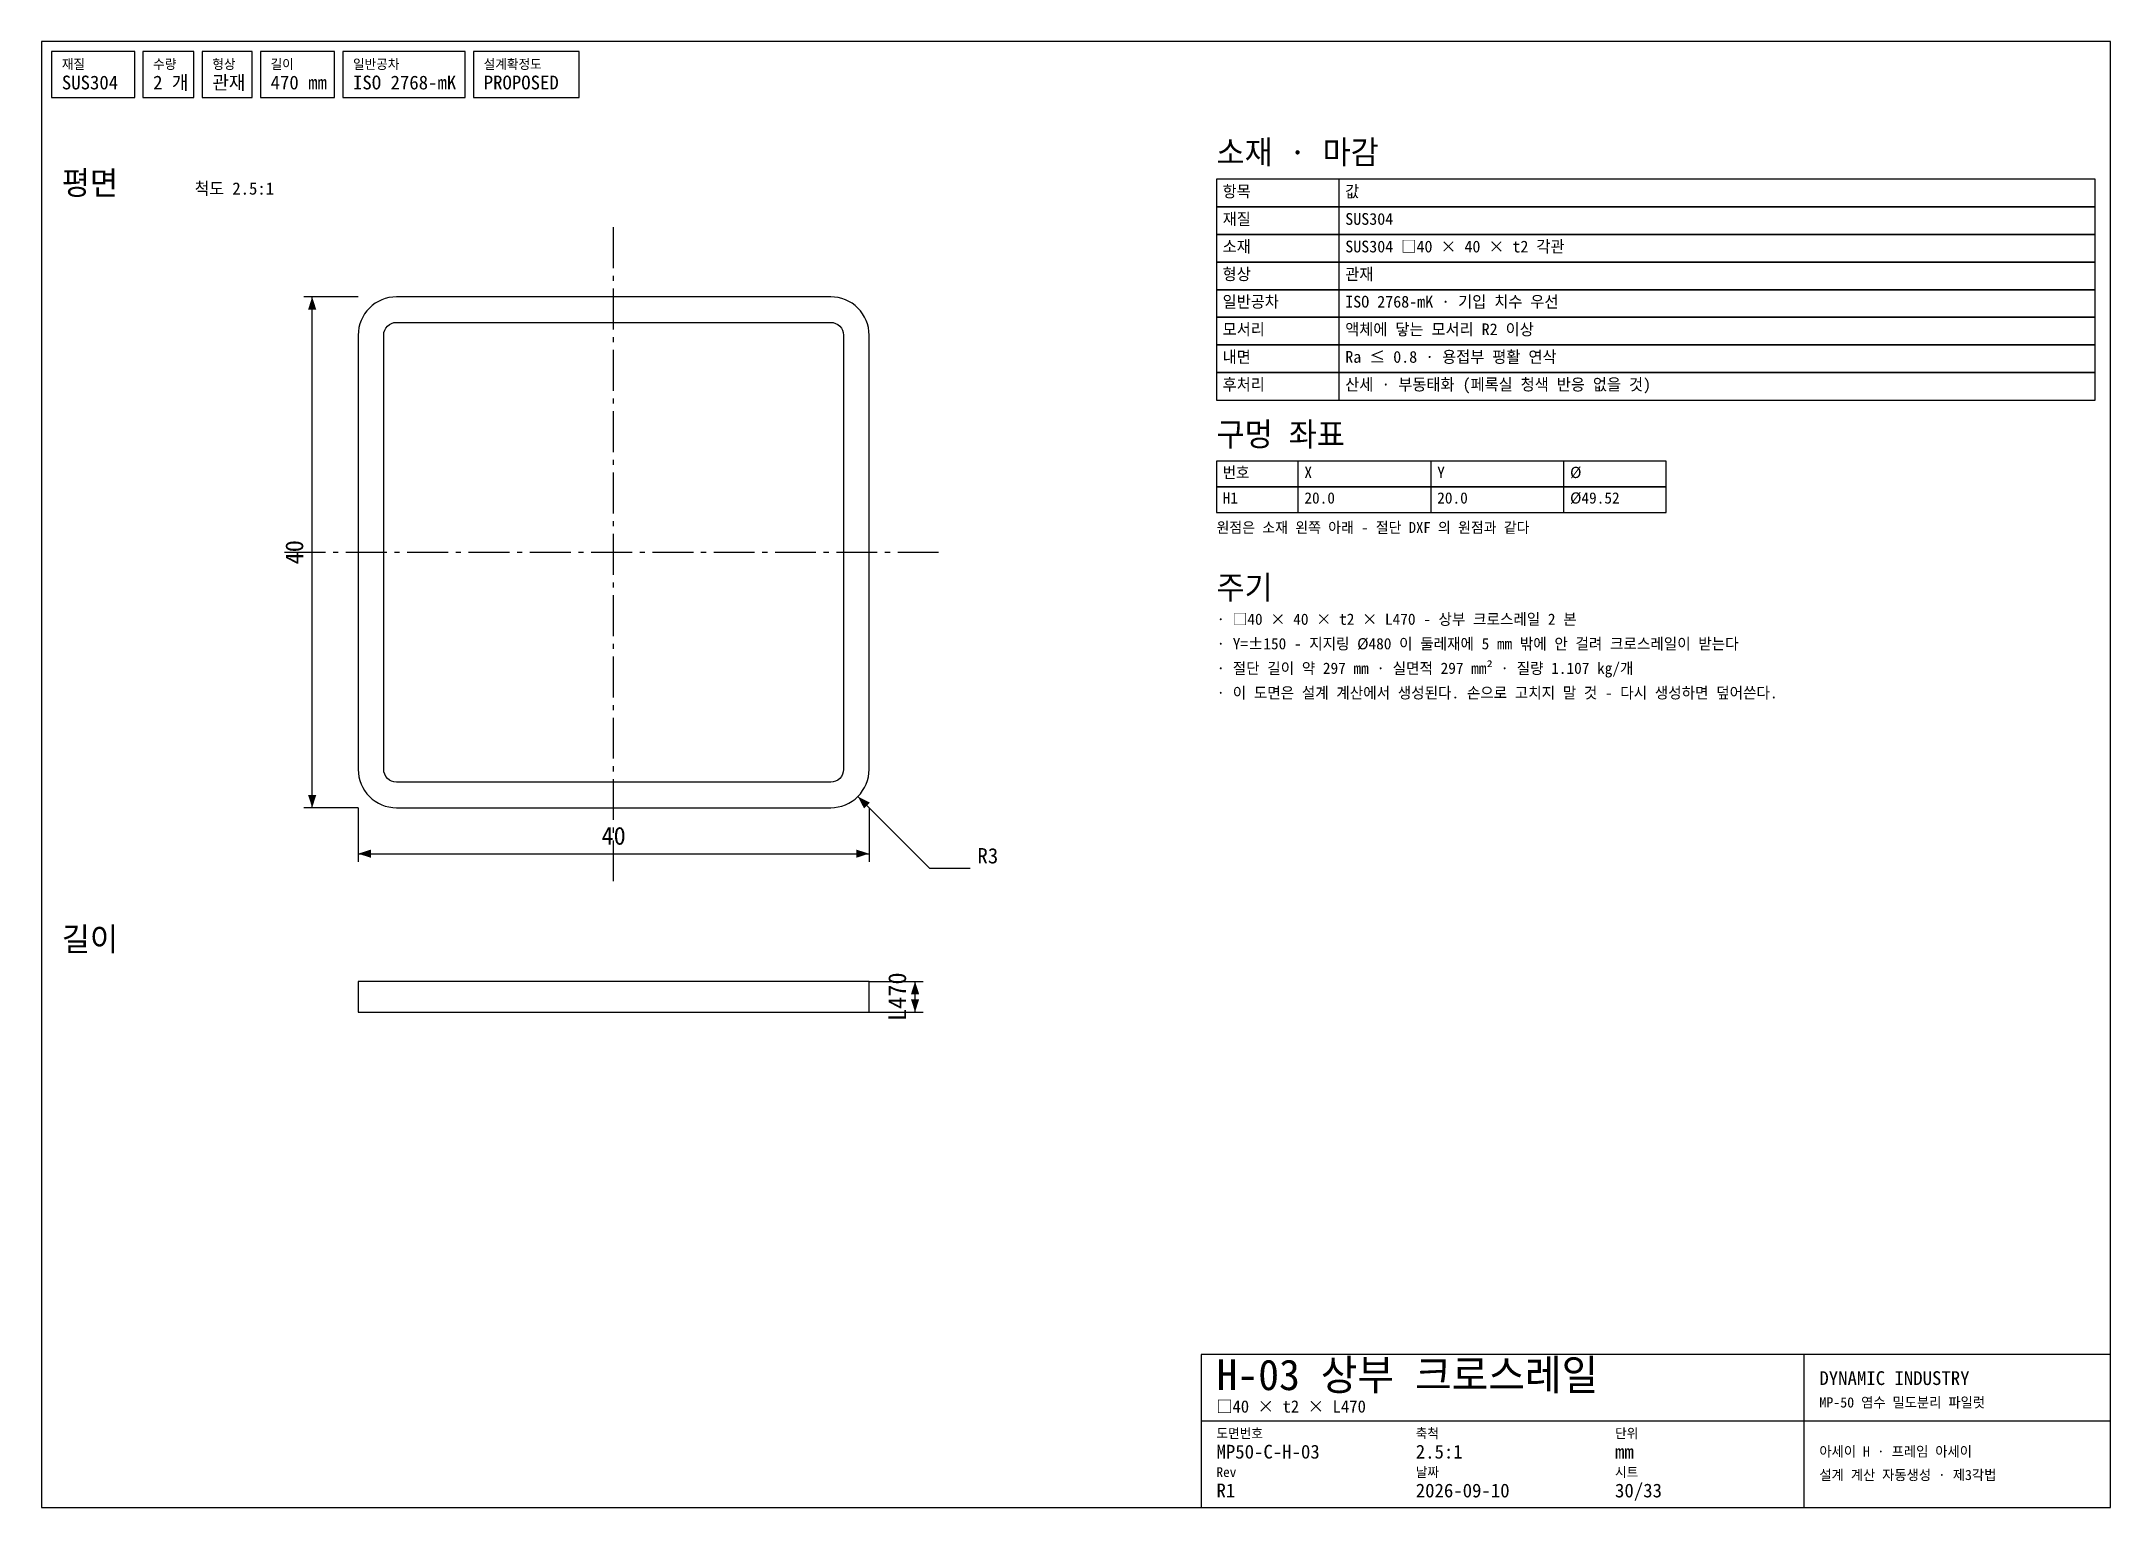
# Model space of a CAD drawing. Header units: millimetres. Extents: x 10 to 415, y 5 to 292.
import ezdxf
from ezdxf.enums import TextEntityAlignment as Align

# ---------------------------------------------------------------- set-up
doc = ezdxf.new("R2010")
doc.units = ezdxf.units.MM
doc.linetypes.add('CENTER', pattern=[12, 8, -1.5, 1, -1.5])
for name, color, linetype in [('CENTER', 2, 'CENTER'), ('CUT', 7, 'CONTINUOUS'), ('DIM', 3, 'CONTINUOUS'), ('FRAME', 7, 'CONTINUOUS'), ('HOLE', 7, 'CONTINUOUS'), ('NOTE', 8, 'CONTINUOUS'), ('TEXT', 3, 'CONTINUOUS')]:
    doc.layers.add(name, color=color, linetype=linetype)

msp = doc.modelspace()

# ---------------------------------------------------------------- linework, layer by layer
at = {"layer": 'CENTER'}
for p, q in [((122, 127.602908), (122, 256.397092)), ((57.602908, 192), (186.397092, 192))]:
    msp.add_line(p, q, dxfattribs=at)
at = {"layer": 'CUT'}
msp.add_lwpolyline([(79.5, 142), (164.5, 142, 0.414214), (172, 149.5), (172, 234.5, 0.414214), (164.5, 242), (79.5, 242, 0.414214), (72, 234.5), (72, 149.5, 0.414214)], format="xyb", close=True, dxfattribs=at)
msp.add_lwpolyline([(72, 102), (172, 102), (172, 108), (72, 108)], close=True, dxfattribs=at)
at = {"layer": 'DIM'}
for p, q in [((72, 242), (61.4, 242)), ((63, 142), (63, 242)), ((72, 142), (61.4, 142)), ((72, 142), (72, 131.4)), ((169.803301, 144.196699), (183.803301, 130.196699)), ((172, 142), (172, 131.4)), ((72, 133), (172, 133)), ((183.803301, 130.196699), (191.803301, 130.196699)), ((172, 108), (182.6, 108)), ((181, 102), (181, 108)), ((172, 102), (182.6, 102))]:
    msp.add_line(p, q, dxfattribs=at)
for points in [[(63, 242), (62.2, 239.5), (63.8, 239.5)], [(63, 142), (63.8, 144.5), (62.2, 144.5)], [(169.803301, 144.196699), (171.005382, 141.863247), (172.136753, 142.994618)], [(72, 133), (74.5, 132.2), (74.5, 133.8)], [(172, 133), (169.5, 133.8), (169.5, 132.2)], [(181, 108), (180.2, 105.5), (181.8, 105.5)], [(181, 102), (181.8, 104.5), (180.2, 104.5)]]:
    msp.add_solid(points, dxfattribs=at)
at = {"layer": 'FRAME'}
for p, q in [((264, 259.6), (264, 265)), ((264, 254.2), (264, 259.6)), ((264, 248.8), (264, 254.2)), ((264, 243.4), (264, 248.8)), ((264, 238), (264, 243.4)), ((264, 232.6), (264, 238)), ((264, 227.2), (264, 232.6)), ((264, 221.8), (264, 227.2)), ((256, 204.8), (256, 209.8)), ((282, 204.8), (282, 209.8)), ((308, 204.8), (308, 209.8)), ((256, 199.8), (256, 204.8)), ((282, 199.8), (282, 204.8)), ((308, 199.8), (308, 204.8)), ((355, 5), (355, 35)), ((237, 22), (415, 22))]:
    msp.add_line(p, q, dxfattribs=at)
for points in [[(10, 5), (415, 5), (415, 292), (10, 292)], [(12, 281), (28.275248, 281), (28.275248, 290), (12, 290)], [(29.875248, 281), (39.860144, 281), (39.860144, 290), (29.875248, 290)], [(41.460144, 281), (51.260144, 281), (51.260144, 290), (41.460144, 290)], [(52.860144, 281), (67.390544, 281), (67.390544, 290), (52.860144, 290)], [(68.990544, 281), (92.973968, 281), (92.973968, 290), (68.990544, 290)], [(94.573968, 281), (115.255184, 281), (115.255184, 290), (94.573968, 290)], [(240, 259.6), (412, 259.6), (412, 265), (240, 265)], [(240, 254.2), (412, 254.2), (412, 259.6), (240, 259.6)], [(240, 248.8), (412, 248.8), (412, 254.2), (240, 254.2)], [(240, 243.4), (412, 243.4), (412, 248.8), (240, 248.8)], [(240, 238), (412, 238), (412, 243.4), (240, 243.4)], [(240, 232.6), (412, 232.6), (412, 238), (240, 238)], [(240, 227.2), (412, 227.2), (412, 232.6), (240, 232.6)], [(240, 221.8), (412, 221.8), (412, 227.2), (240, 227.2)], [(240, 204.8), (328, 204.8), (328, 209.8), (240, 209.8)], [(240, 199.8), (328, 199.8), (328, 204.8), (240, 204.8)], [(237, 5), (415, 5), (415, 35), (237, 35)]]:
    msp.add_lwpolyline(points, close=True, dxfattribs=at)
at = {"layer": 'HOLE'}
msp.add_lwpolyline([(77, 149.5), (77, 234.5, -0.414214), (79.5, 237), (164.5, 237, -0.414214), (167, 234.5), (167, 149.5, -0.414214), (164.5, 147), (79.5, 147, -0.414214)], format="xyb", close=True, dxfattribs=at)

# ---------------------------------------------------------------- texts
at = {"layer": 'DIM'}
for s, p in [('40', (61.25, 192)), ('L470', (179.25, 105))]:
    msp.add_text(s, height=3.5, rotation=90, dxfattribs=at).set_placement(p, align=Align.CENTER)
msp.add_text('40', height=3.5, dxfattribs=at).set_placement((122, 134.75), align=Align.CENTER)
msp.add_text('R3', height=3, dxfattribs=at).set_placement((193.203301, 131.096699))
at = {"layer": 'FRAME'}
for s, height, p in [('SUS304', 2.7, (14, 282.6)), ('2 개', 2.7, (31.875248, 282.6)), ('관재', 2.7, (43.460144, 282.6)), ('470 mm', 2.7, (54.860144, 282.6)), ('ISO 2768-mK', 2.7, (70.990544, 282.6)), ('PROPOSED', 2.7, (96.573968, 282.6)), ('소재 · 마감', 4.6, (240, 268)), ('평면', 4.6, (14, 262)), ('항목', 2.3, (241.2, 261.495)), ('값', 2.3, (265.2, 261.495)), ('구멍 좌표', 4.6, (240, 212.8)), ('번호', 2.2, (241.2, 206.53)), ('X', 2.2, (257.2, 206.53)), ('Y', 2.2, (283.2, 206.53)), ('Ø', 2.2, (309.2, 206.53)), ('주기', 4.6, (240, 182.8)), ('길이', 4.6, (14, 114)), ('H-03 상부 크로스레일', 6, (240, 28)), ('DYNAMIC INDUSTRY', 2.7, (358, 29))]:
    msp.add_text(s, height=height, dxfattribs=at).set_placement(p)
at = {"layer": 'NOTE'}
for s, height, p in [('원점은 소재 왼쪽 아래 - 절단 DXF 의 원점과 같다', 2.1, (240, 195.8)), ('· □40 × 40 × t2 × L470 - 상부 크로스레일 2 본', 2.2, (240, 177.8)), ('· Y=±150 - 지지링 Ø480 이 둘레재에 5 mm 밖에 안 걸려 크로스레일이 받는다', 2.2, (240, 173)), ('· 절단 길이 약 297 mm · 실면적 297 mm² · 질량 1.107 kg/개', 2.2, (240, 168.2)), ('· 이 도면은 설계 계산에서 생성된다. 손으로 고치지 말 것 - 다시 생성하면 덮어쓴다.', 2.2, (240, 163.4))]:
    msp.add_text(s, height=height, dxfattribs=at).set_placement(p)
at = {"layer": 'TEXT'}
for s, height, p in [('재질', 1.9, (14, 286.6)), ('수량', 1.9, (31.875248, 286.6)), ('형상', 1.9, (43.460144, 286.6)), ('길이', 1.9, (54.860144, 286.6)), ('일반공차', 1.9, (70.990544, 286.6)), ('설계확정도', 1.9, (96.573968, 286.6)), ('척도 2.5:1', 2.4, (40, 262)), ('재질', 2.3, (241.2, 256.095)), ('SUS304', 2.3, (265.2, 256.095)), ('소재', 2.3, (241.2, 250.695)), ('SUS304 □40 × 40 × t2 각관', 2.3, (265.2, 250.695)), ('형상', 2.3, (241.2, 245.295)), ('관재', 2.3, (265.2, 245.295)), ('일반공차', 2.3, (241.2, 239.895)), ('ISO 2768-mK · 기입 치수 우선', 2.3, (265.2, 239.895)), ('모서리', 2.3, (241.2, 234.495)), ('액체에 닿는 모서리 R2 이상', 2.3, (265.2, 234.495)), ('내면', 2.3, (241.2, 229.095)), ('Ra ≤ 0.8 · 용접부 평활 연삭', 2.3, (265.2, 229.095)), ('후처리', 2.3, (241.2, 223.695)), ('산세 · 부동태화 (페록실 청색 반응 없을 것)', 2.3, (265.2, 223.695)), ('H1', 2.2, (241.2, 201.53)), ('20.0', 2.2, (257.2, 201.53)), ('20.0', 2.2, (283.2, 201.53)), ('Ø49.52', 2.2, (309.2, 201.53)), ('□40 × t2 × L470', 2.4, (240, 23.6)), ('MP-50 염수 밀도분리 파일럿', 2, (358, 24.6)), ('도면번호', 1.9, (240, 18.6)), ('축척', 1.9, (279, 18.6)), ('단위', 1.9, (318, 18.6)), ('MP50-C-H-03', 2.7, (240, 14.6)), ('2.5:1', 2.7, (279, 14.6)), ('mm', 2.7, (318, 14.6)), ('아세이 H · 프레임 아세이', 2, (358, 15)), ('Rev', 1.9, (240, 11)), ('날짜', 1.9, (279, 11)), ('시트', 1.9, (318, 11)), ('설계 계산 자동생성 · 제3각법', 2, (358, 10.4)), ('R1', 2.7, (240, 7)), ('2026-09-10', 2.7, (279, 7)), ('30/33', 2.7, (318, 7))]:
    msp.add_text(s, height=height, dxfattribs=at).set_placement(p)

doc.saveas('drawing.dxf')
